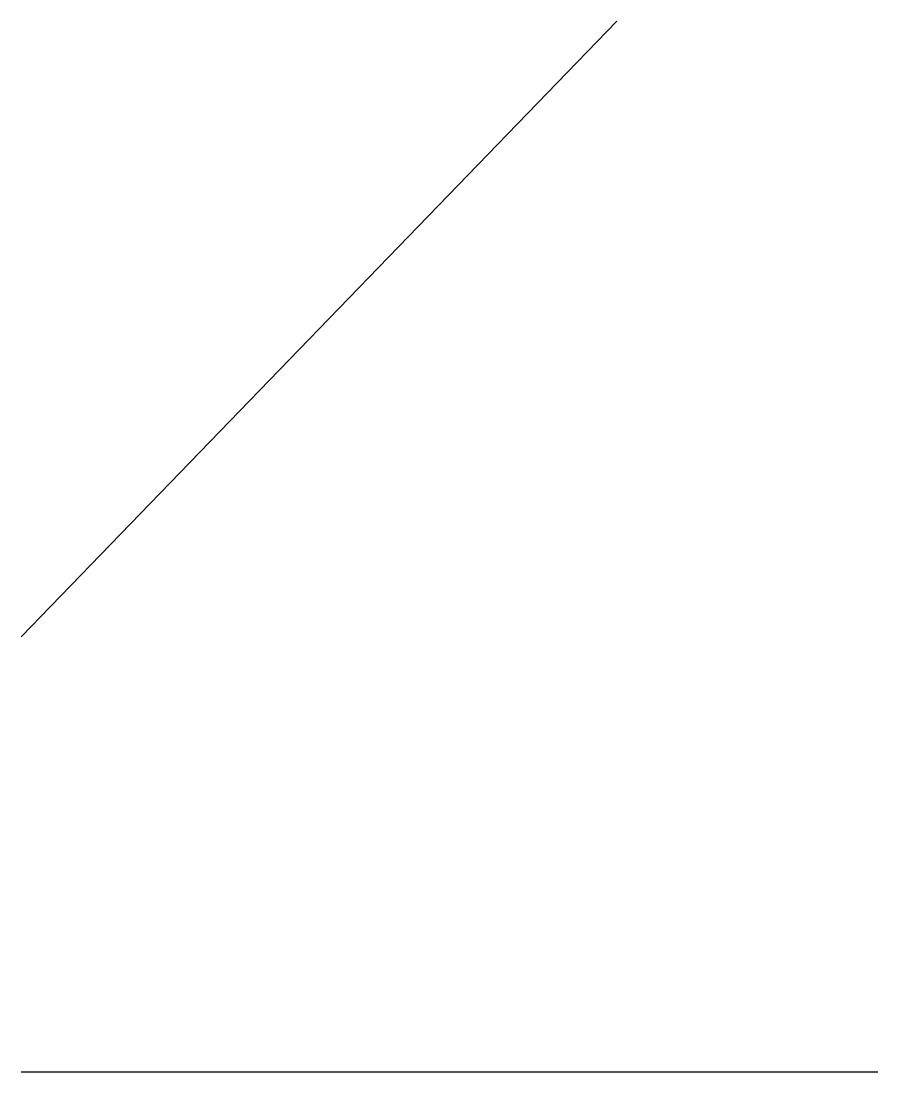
# Model space of a CAD drawing. Header units: millimetres. Extents: x 0 to 10, y 0 to 12.3.
import ezdxf

# ---------------------------------------------------------------- set-up
doc = ezdxf.new("R2010")
doc.units = ezdxf.units.MM
doc.layers.get('0').update_dxf_attribs({"linetype": 'CONTINUOUS'})

msp = doc.modelspace()

# ---------------------------------------------------------------- linework, layer by layer
for p, q in [((0, 5.08), (6.952, 12.268)), ((0, 0), (10, 0))]:
    msp.add_line(p, q)

doc.saveas('drawing.dxf')
